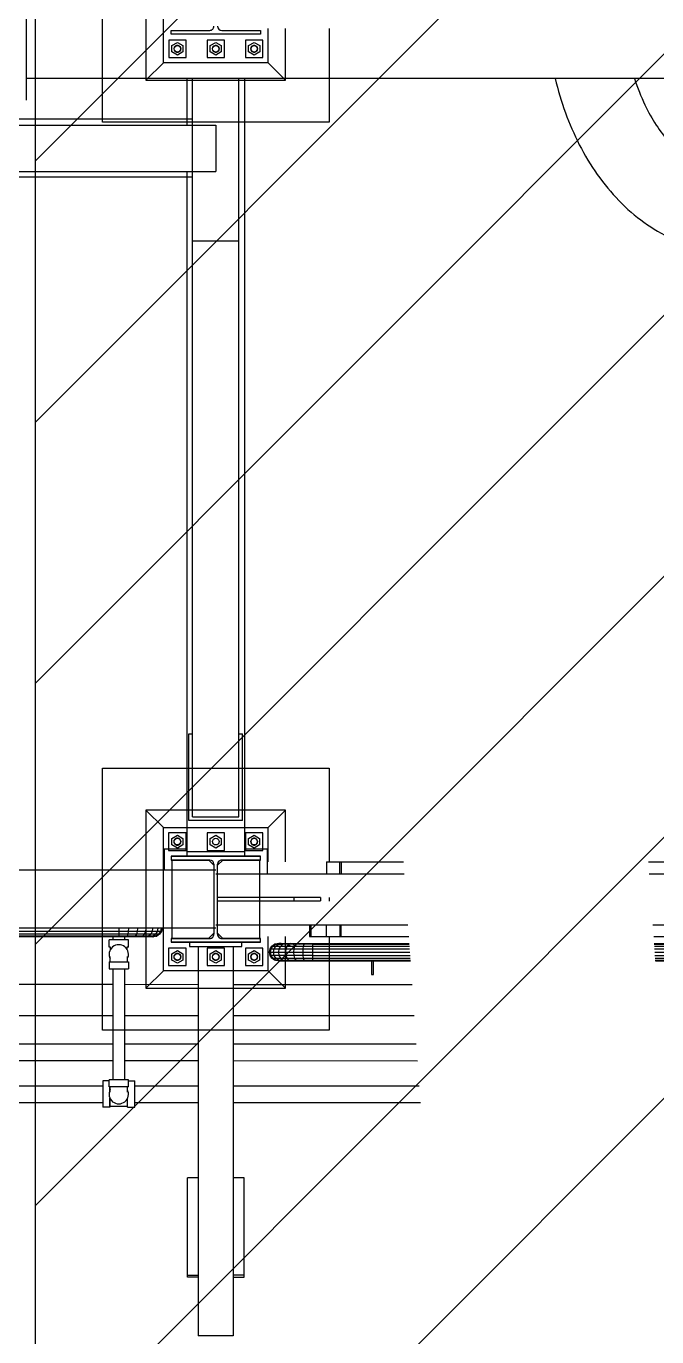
# Model space of a CAD drawing. Header units: metres. Extents: x 0 to 63075, y 0 to 44550.
# Drawn here: x 51953 to 52224, y 36669 to 37232 of the extents above; entities that cross this region are included whole.
import ezdxf

# ---------------------------------------------------------------- set-up
doc = ezdxf.new("R2010")
doc.units = ezdxf.units.M
doc.header["$LTSCALE"] = 75
for name, color, linetype in [('AI-Hatch mob', 7, 'Continuous'), ('GSB', 7, 'Continuous'), ('ML6', 1, 'Continuous'), ('SDM', 7, 'Continuous'), ('SL1', 8, 'Continuous')]:
    doc.layers.add(name, color=color, linetype=linetype)

# ---------------------------------------------------------------- blocks, each defined once
blk = doc.blocks.new('A$C6bae614f')
at = {"layer": 'SL1'}
for p, q in [((360344.7, 22479.7), (360344.7, 23229.7)), ((360469.7, 23109.7), (360469.7, 22599.7)), ((360519.7, 22649.7), (360519.7, 23059.7)), ((360126.3, 22885.6), (360126.3, 22542.7)), ((360541.7, 22731.7), (360541.7, 22742.4)), ((360541.7, 22742.4), (360652.4, 22742.4)), ((360686.9, 22742.4), (360797.7, 22742.4)), ((360797.7, 22742.4), (360797.7, 22731.7)), ((360819.7, 22649.7), (360819.7, 22747.7)), ((360869.7, 22599.7), (360869.7, 22747.7)), ((360994.7, 22747.7), (360994.7, 22479.7)), ((360584.7, 22714.7), (360534.7, 22714.7)), ((360534.7, 22714.7), (360534.7, 22664.7)), ((360797.7, 22731.7), (360541.7, 22731.7)), ((360543.9, 22698.8), (360559.7, 22708)), ((360559.7, 22708), (360575.5, 22698.8)), ((360584.7, 22664.7), (360584.7, 22714.7)), ((360644.7, 22714.7), (360644.7, 22664.7)), ((360694.7, 22714.7), (360644.7, 22714.7)), ((360653.9, 22698.8), (360669.7, 22707.9)), ((360669.7, 22707.9), (360685.5, 22698.8)), ((360694.7, 22664.7), (360694.7, 22714.7)), ((360754.7, 22714.7), (360754.7, 22664.7)), ((360804.7, 22714.7), (360754.7, 22714.7)), ((360763.9, 22698.8), (360779.7, 22707.9)), ((360779.7, 22707.9), (360795.5, 22698.8)), ((360804.7, 22664.7), (360804.7, 22714.7)), ((360534.7, 22664.7), (360584.7, 22664.7)), ((360543.9, 22680.6), (360543.9, 22698.8)), ((360559.7, 22671.4), (360543.9, 22680.6)), ((360550.7, 22694), (360549.8, 22689.7)), ((360549.8, 22689.7), (360550.7, 22685.4)), ((360553.5, 22697.4), (360550.7, 22694)), ((360550.7, 22685.4), (360553.5, 22681.9)), ((360557.5, 22699.4), (360553.5, 22697.4)), ((360553.5, 22681.9), (360557.5, 22680)), ((360561.9, 22699.4), (360557.5, 22699.4)), ((360557.5, 22680), (360561.9, 22680)), ((360575.5, 22680.6), (360559.7, 22671.4)), ((360565.9, 22697.4), (360561.9, 22699.4)), ((360561.9, 22680), (360565.9, 22681.9)), ((360568.6, 22694), (360565.9, 22697.4)), ((360565.9, 22681.9), (360568.6, 22685.4)), ((360569.6, 22689.7), (360568.6, 22694)), ((360568.6, 22685.4), (360569.6, 22689.7)), ((360575.5, 22698.8), (360575.5, 22680.6)), ((360644.7, 22664.7), (360694.7, 22664.7)), ((360653.9, 22680.6), (360653.9, 22698.8)), ((360669.7, 22671.4), (360653.9, 22680.6)), ((360660.7, 22694), (360659.8, 22689.7)), ((360659.8, 22689.7), (360660.7, 22685.4)), ((360663.5, 22697.4), (360660.7, 22694)), ((360660.7, 22685.4), (360663.5, 22681.9)), ((360667.5, 22699.4), (360663.5, 22697.4)), ((360663.5, 22681.9), (360667.5, 22680)), ((360671.9, 22699.4), (360667.5, 22699.4)), ((360667.5, 22680), (360671.9, 22680)), ((360685.5, 22680.6), (360669.7, 22671.4)), ((360675.9, 22697.4), (360671.9, 22699.4)), ((360671.9, 22680), (360675.9, 22681.9)), ((360678.6, 22694), (360675.9, 22697.4)), ((360675.9, 22681.9), (360678.6, 22685.4)), ((360679.6, 22689.7), (360678.6, 22694)), ((360678.6, 22685.4), (360679.6, 22689.7)), ((360685.5, 22698.8), (360685.5, 22680.6)), ((360754.7, 22664.7), (360804.7, 22664.7)), ((360763.9, 22680.6), (360763.9, 22698.8)), ((360779.7, 22671.4), (360763.9, 22680.6)), ((360770.7, 22694), (360769.8, 22689.7)), ((360769.8, 22689.7), (360770.7, 22685.4)), ((360773.5, 22697.4), (360770.7, 22694)), ((360770.7, 22685.4), (360773.5, 22681.9)), ((360777.5, 22699.4), (360773.5, 22697.4)), ((360773.5, 22681.9), (360777.5, 22680)), ((360781.9, 22699.4), (360777.5, 22699.4)), ((360777.5, 22680), (360781.9, 22680)), ((360795.5, 22680.6), (360779.7, 22671.4)), ((360785.9, 22697.4), (360781.9, 22699.4)), ((360781.9, 22680), (360785.9, 22681.9)), ((360788.6, 22694), (360785.9, 22697.4)), ((360785.9, 22681.9), (360788.6, 22685.4)), ((360789.6, 22689.7), (360788.6, 22694)), ((360788.6, 22685.4), (360789.6, 22689.7)), ((360795.5, 22698.8), (360795.5, 22680.6)), ((360469.7, 22599.7), (360519.7, 22649.7)), ((360819.7, 22649.7), (360519.7, 22649.7)), ((360819.7, 22649.7), (360869.7, 22599.7)), ((363044.5, 22604.5), (360126.3, 22604.6)), ((360469.7, 22599.7), (360869.7, 22599.7)), ((360586.7, 22604.6), (360586.7, 22471.2)), ((360603.1, 20490.5), (360603.2, 22604.6)), ((360736.1, 20490.5), (360736.2, 22604.6)), ((360752.6, 20377.7), (360752.7, 22604.6)), ((360603.2, 22487.7), (357234.7, 22487.8)), ((360994.7, 22479.7), (360344.7, 22479.7)), ((357069.7, 22471.3), (360669.7, 22471.2)), ((360669.7, 22471.2), (360669.7, 22338.2)), ((357069.7, 22338.3), (360669.7, 22338.2)), ((360586.7, 22338.2), (360586.6, 20377.7)), ((360603.2, 22321.7), (357234.7, 22321.8)), ((360736.2, 22138.7), (360603.2, 22138.7)), ((360592.6, 20728.8), (360603.1, 20728.8)), ((360592.6, 20480.5), (360592.6, 20728.8)), ((360736.1, 20728.8), (360746.6, 20728.8)), ((360746.6, 20480.5), (360746.6, 20728.8)), ((360344.6, 20629.7), (360994.6, 20629.7)), ((360344.6, 19879.7), (360344.6, 20629.7)), ((360994.6, 20629.7), (360994.6, 20361.7)), ((360469.6, 20509.7), (360469.6, 19999.7)), ((360869.6, 20509.7), (360469.6, 20509.7)), ((360469.6, 20509.7), (360519.6, 20459.7)), ((360603.1, 20490.5), (360736.1, 20490.5)), ((360819.6, 20459.7), (360869.6, 20509.7)), ((360869.6, 20361.7), (360869.6, 20509.7)), ((360519.6, 20049.7), (360519.6, 20459.7)), ((360519.6, 20459.7), (360819.6, 20459.7)), ((360746.6, 20480.5), (360592.6, 20480.5)), ((360819.6, 20361.7), (360819.6, 20459.7)), ((360534.6, 20444.7), (360534.6, 20394.7)), ((360584.6, 20444.7), (360534.6, 20444.7)), ((360543.8, 20428.8), (360559.6, 20438)), ((360543.8, 20410.6), (360543.8, 20428.8)), ((360550.7, 20424), (360549.7, 20419.7)), ((360549.7, 20419.7), (360550.7, 20415.4)), ((360553.4, 20427.4), (360550.7, 20424)), ((360550.7, 20415.4), (360553.4, 20411.9)), ((360557.4, 20429.4), (360553.4, 20427.4)), ((360561.8, 20429.4), (360557.4, 20429.4)), ((360559.6, 20438), (360575.4, 20428.8)), ((360565.8, 20427.4), (360561.8, 20429.4)), ((360568.5, 20424), (360565.8, 20427.4)), ((360565.8, 20411.9), (360568.5, 20415.4)), ((360569.5, 20419.7), (360568.5, 20424)), ((360568.5, 20415.4), (360569.5, 20419.7)), ((360575.4, 20428.8), (360575.4, 20410.6)), ((360584.6, 20394.7), (360584.6, 20444.7)), ((360644.6, 20444.7), (360644.6, 20394.7)), ((360694.6, 20444.7), (360644.6, 20444.7)), ((360653.8, 20428.8), (360669.6, 20437.9)), ((360653.8, 20410.6), (360653.8, 20428.8)), ((360669.6, 20437.9), (360685.4, 20428.8)), ((360685.4, 20428.8), (360685.4, 20410.6)), ((360694.6, 20394.7), (360694.6, 20444.7)), ((360754.6, 20444.7), (360754.6, 20394.7)), ((360804.6, 20444.7), (360754.6, 20444.7)), ((360763.8, 20428.8), (360779.6, 20437.9)), ((360763.8, 20410.6), (360763.8, 20428.8)), ((360770.7, 20424), (360769.7, 20419.7)), ((360769.7, 20419.7), (360770.7, 20415.4)), ((360773.4, 20427.4), (360770.7, 20424)), ((360770.7, 20415.4), (360773.4, 20411.9)), ((360777.4, 20429.4), (360773.4, 20427.4)), ((360781.8, 20429.4), (360777.4, 20429.4)), ((360779.6, 20437.9), (360795.4, 20428.8)), ((360785.8, 20427.4), (360781.8, 20429.4)), ((360788.5, 20424), (360785.8, 20427.4)), ((360785.8, 20411.9), (360788.5, 20415.4)), ((360789.5, 20419.7), (360788.5, 20424)), ((360788.5, 20415.4), (360789.5, 20419.7)), ((360795.4, 20428.8), (360795.4, 20410.6)), ((360804.6, 20394.7), (360804.6, 20444.7)), ((360586.6, 20397.7), (360521.6, 20397.7)), ((360521.6, 20397.7), (360521.6, 20337.7)), ((360534.6, 20394.7), (360584.6, 20394.7)), ((360541.6, 20377.7), (360797.6, 20377.7)), ((360541.6, 20377.7), (360541.6, 20367)), ((360797.6, 20377.7), (360541.6, 20377.7)), ((360559.6, 20401.4), (360543.8, 20410.6)), ((360553.4, 20411.9), (360557.4, 20410)), ((360557.4, 20410), (360561.8, 20410)), ((360575.4, 20410.6), (360559.6, 20401.4)), ((360561.8, 20410), (360565.8, 20411.9)), ((360752.6, 20390.2), (360586.6, 20390.2)), ((360644.6, 20394.7), (360694.6, 20394.7)), ((360669.6, 20401.4), (360653.8, 20410.6)), ((360685.4, 20410.6), (360669.6, 20401.4)), ((360817.6, 20397.7), (360752.6, 20397.7)), ((360754.6, 20394.7), (360804.6, 20394.7)), ((360779.6, 20401.4), (360763.8, 20410.6)), ((360773.4, 20411.9), (360777.4, 20410)), ((360777.4, 20410), (360781.8, 20410)), ((360795.4, 20410.6), (360779.6, 20401.4)), ((360781.8, 20410), (360785.8, 20411.9)), ((360797.6, 20367), (360797.6, 20377.7)), ((360817.6, 20327.7), (360817.6, 20397.7)), ((360669.6, 20337.7), (355000.5, 20337.9)), ((360652.4, 20367), (360541.6, 20367)), ((360541.6, 20367), (360652.4, 20367)), ((360544.3, 20142.4), (360544.4, 20367)), ((360664.4, 20352), (360649.4, 20367)), ((360664.4, 20355), (360664.3, 20154.4)), ((360674.8, 20154.4), (360674.9, 20355)), ((360689.9, 20367), (360674.9, 20352)), ((360797.6, 20367), (360686.9, 20367)), ((360686.9, 20367), (360797.6, 20367)), ((360794.9, 20367), (360794.8, 20142.4)), ((360987.1, 20361.7), (361207.5, 20361.7)), ((360987.1, 20361.7), (360987.1, 20327.7)), ((361025.5, 20327.7), (361025.5, 20361.7)), ((361029.4, 20361.7), (361029.4, 20327.7)), ((361909.6, 20361.6), (362818.6, 20361.6)), ((360669.6, 20327.7), (361209.9, 20327.7)), ((361912, 20327.6), (362818.6, 20327.6)), ((360969.7, 20259.4), (360674.9, 20259.4)), ((360674.9, 20249.9), (360969.7, 20249.9)), ((360819.6, 20259.4), (360819.6, 20259.7)), ((360819.6, 20249.7), (360819.6, 20249.9)), ((360869.6, 20259.4), (360869.6, 20259.7)), ((360869.6, 20249.7), (360869.6, 20249.9)), ((360893.4, 20259.4), (360893.4, 20249.9)), ((360969.7, 20259.4), (360969.7, 20249.9)), ((360994.6, 20259.7), (360994.6, 20249.7)), ((360391.5, 20162.4), (354776.1, 20162.5)), ((360391.5, 20154.4), (354776.1, 20154.6)), ((360669.6, 20171.7), (354897.2, 20171.9)), ((360391.5, 20171.7), (360391.5, 20162.4)), ((360418.8, 20162.4), (360391.5, 20162.4)), ((360391.5, 20162.4), (360391.5, 20149.2)), ((360417.6, 20154.4), (360391.5, 20154.4)), ((360417.6, 20154.4), (360415.8, 20149.2)), ((360418.8, 20162.4), (360417.6, 20154.4)), ((360442.4, 20154.4), (360417.6, 20154.4)), ((360419.2, 20171.7), (360418.8, 20162.4)), ((360444.7, 20162.4), (360418.8, 20162.4)), ((360442.4, 20154.4), (360438.9, 20149.2)), ((360444.7, 20162.4), (360442.4, 20154.4)), ((360464.6, 20154.4), (360442.4, 20154.4)), ((360445.5, 20171.7), (360444.7, 20162.4)), ((360467.9, 20162.4), (360444.7, 20162.4)), ((360464.6, 20154.4), (360459.7, 20149.2)), ((360467.9, 20162.4), (360464.6, 20154.4)), ((360483.2, 20154.4), (360464.6, 20154.4)), ((360469, 20171.7), (360467.9, 20162.4)), ((360511, 20162.4), (360467.9, 20162.4)), ((360483.2, 20154.4), (360477, 20149.2)), ((360487.3, 20162.4), (360483.2, 20154.4)), ((360497.1, 20154.4), (360483.2, 20154.4)), ((360488.7, 20171.7), (360487.3, 20162.4)), ((360497.1, 20154.4), (360490, 20149.2)), ((360501.9, 20162.4), (360497.1, 20154.4)), ((360505.8, 20154.4), (360497.1, 20154.4)), ((360505.8, 20154.4), (360498.1, 20149.2)), ((360508.7, 20154.4), (360500.8, 20149.2)), ((360503.6, 20171.7), (360501.9, 20162.4)), ((360511, 20162.4), (360505.8, 20154.4)), ((360505.8, 20154.4), (360508.7, 20154.4)), ((360514, 20162.4), (360508.7, 20154.4)), ((360512.8, 20171.7), (360511, 20162.4)), ((360511, 20162.4), (360514, 20162.4)), ((360515.9, 20171.7), (360514, 20162.4)), ((360664.3, 20157.4), (360649.3, 20142.4)), ((360669.6, 20181.7), (361220.2, 20181.7)), ((360689.8, 20142.4), (360674.8, 20157.4)), ((360938, 20181.7), (360938, 20147.7)), ((360943, 20147.7), (360943, 20181.7)), ((360987.1, 20147.7), (360987.1, 20181.7)), ((361025.5, 20181.7), (361025.5, 20147.7)), ((361029.4, 20147.7), (361029.4, 20181.7)), ((361922.3, 20181.6), (362853.1, 20181.6)), ((360391.5, 20149.2), (354776.1, 20149.3)), ((360391.5, 20147.3), (354776.1, 20147.5)), ((360419.4, 20138.1), (360363.8, 20138.1)), ((360363.8, 20117.5), (360363.8, 20138.1)), ((360368.3, 20117.5), (360363.8, 20117.5)), ((360367, 20117.5), (360367, 20109.6)), ((360374.9, 20147.3), (360374.9, 20138.1)), ((360391.5, 20149.2), (360391.5, 20147.3)), ((360415.8, 20149.2), (360391.5, 20149.2)), ((360413.7, 20147.3), (360391.5, 20147.3)), ((360408.3, 20147.3), (360408.3, 20138.1)), ((360415.8, 20149.2), (360413.7, 20147.3)), ((360434.9, 20147.3), (360413.7, 20147.3)), ((360419.4, 20117.5), (360414.9, 20117.5)), ((360438.9, 20149.2), (360415.8, 20149.2)), ((360416.2, 20109.6), (360416.2, 20117.5)), ((360419.4, 20117.5), (360419.4, 20138.1)), ((360438.9, 20149.2), (360434.9, 20147.3)), ((360453.8, 20147.3), (360434.9, 20147.3)), ((360459.7, 20149.2), (360438.9, 20149.2)), ((360459.7, 20149.2), (360453.8, 20147.3)), ((360481.6, 20147.3), (360453.8, 20147.3)), ((360477, 20149.2), (360459.7, 20149.2)), ((360477, 20149.2), (360469.7, 20147.3)), ((360490, 20149.2), (360477, 20149.2)), ((360490, 20149.2), (360481.6, 20147.3)), ((360489, 20147.3), (360481.6, 20147.3)), ((360498.1, 20149.2), (360489, 20147.3)), ((360489, 20147.3), (360491.5, 20147.3)), ((360498.1, 20149.2), (360490, 20149.2)), ((360500.8, 20149.2), (360491.5, 20147.3)), ((360498.1, 20149.2), (360500.8, 20149.2)), ((360534.6, 20114.7), (360534.6, 20064.7)), ((360584.6, 20114.7), (360534.6, 20114.7)), ((360541.6, 20142.4), (360652.3, 20142.4)), ((360652.3, 20142.4), (360541.6, 20142.4)), ((360541.6, 20142.4), (360541.6, 20131.7)), ((360797.6, 20131.7), (360541.6, 20131.7)), ((360541.6, 20131.7), (360797.6, 20131.7)), ((360584.6, 20064.7), (360584.6, 20114.7)), ((360594.6, 20131.7), (360594.6, 20119.2)), ((360594.6, 20119.2), (360744.6, 20119.2)), ((360619.6, 20119.2), (360619.6, 19004.7)), ((360644.6, 20114.7), (360644.6, 20064.7)), ((360694.6, 20114.7), (360644.6, 20114.7)), ((360686.8, 20142.4), (360797.6, 20142.4)), ((360797.6, 20142.4), (360686.8, 20142.4)), ((360694.6, 20064.7), (360694.6, 20114.7)), ((360719.6, 20119.2), (360719.6, 19004.7)), ((360744.6, 20119.2), (360744.6, 20131.7)), ((360754.6, 20114.7), (360754.6, 20064.7)), ((360804.6, 20114.7), (360754.6, 20114.7)), ((360797.6, 20131.7), (360797.6, 20142.4)), ((360804.6, 20064.7), (360804.6, 20114.7)), ((360819.6, 20049.7), (360819.6, 20147.7)), ((360823.2, 20103.2), (360825.1, 20112.5)), ((360825.1, 20112.5), (360830.3, 20120.4)), ((360828.1, 20112.5), (360825.1, 20112.5)), ((360826.3, 20103.2), (360828.1, 20112.5)), ((360828.1, 20112.5), (360833.3, 20120.4)), ((360828.1, 20112.5), (360837.2, 20112.5)), ((360830.3, 20120.4), (360838.3, 20125.7)), ((360833.3, 20120.4), (360830.3, 20120.4)), ((360833.3, 20120.4), (360841, 20125.7)), ((360833.3, 20120.4), (360842, 20120.4)), ((360835.5, 20103.2), (360837.2, 20112.5)), ((360837.2, 20112.5), (360842, 20120.4)), ((360837.2, 20112.5), (360947.6, 20112.5)), ((360838.3, 20125.7), (360847.6, 20127.6)), ((360841, 20125.7), (360838.3, 20125.7)), ((360850.1, 20127.6), (360841, 20125.7)), ((360841, 20125.7), (360849.1, 20125.7)), ((360842, 20120.4), (360849.1, 20125.7)), ((360842, 20120.4), (360947.6, 20120.4)), ((360847.6, 20127.6), (360848.9, 20127.3)), ((360849.1, 20125.7), (360857.5, 20127.6)), ((360849.1, 20125.7), (360862.1, 20125.7)), ((360857.5, 20127.6), (360850.1, 20127.6)), ((360850.3, 20103.2), (360851.8, 20112.5)), ((360851.8, 20112.5), (360855.9, 20120.4)), ((360855.9, 20120.4), (360862.1, 20125.7)), ((360857.5, 20127.6), (360947.6, 20127.6)), ((360862.1, 20125.7), (360869.4, 20127.6)), ((360947.6, 20125.7), (360862.1, 20125.7)), ((360865.9, 20125.7), (360863.9, 20126.2)), ((360869.4, 20127.6), (360876.7, 20125.7)), ((360869.6, 19999.7), (360869.6, 20147.7)), ((360870, 20103.2), (360871.2, 20112.5)), ((360871.2, 20112.5), (360874.5, 20120.4)), ((360874.5, 20120.4), (360879.4, 20125.7)), ((360882.9, 20120.4), (360878.2, 20124.4)), ((360885.2, 20127.6), (360879.4, 20125.7)), ((360891.1, 20125.7), (360896, 20120.4)), ((360893.6, 20103.2), (360894.4, 20112.5)), ((360894.4, 20112.5), (360896.7, 20120.4)), ((360900.2, 20125.7), (360896.7, 20120.4)), ((360900.2, 20125.7), (360904.2, 20127.6)), ((360904.2, 20127.6), (360908.3, 20125.7)), ((360919.9, 20103.2), (360920.3, 20112.5)), ((360920.3, 20112.5), (360921.5, 20120.4)), ((360921.5, 20120.4), (360923.3, 20125.7)), ((360925.3, 20127.6), (360923.3, 20125.7)), ((360938, 20147.7), (361222.6, 20147.7)), ((360947.6, 20127.6), (361224, 20127.6)), ((360947.6, 20125.7), (360947.6, 20127.6)), ((360947.6, 20125.7), (361224.1, 20125.7)), ((360947.6, 20080.6), (360947.6, 20125.7)), ((360947.6, 20120.4), (361224.5, 20120.4)), ((360947.6, 20112.5), (361225.1, 20112.5)), ((360994.6, 20147.7), (360994.6, 19879.7)), ((362939.7, 20147.6), (361924.7, 20147.6)), ((361926.1, 20127.6), (363043, 20127.5)), ((361926.2, 20125.7), (363043, 20125.7)), ((361926.6, 20120.4), (363043, 20120.4)), ((361927.2, 20112.5), (363043, 20112.5)), ((360363.8, 20075.9), (360419.4, 20075.9)), ((360363.8, 20075.9), (360363.8, 20055.3)), ((360367, 20075.9), (360367, 20091.2)), ((360416.2, 20091.2), (360416.2, 20075.9)), ((360419.4, 20075.9), (360419.4, 20055.3)), ((360543.8, 20098.8), (360559.6, 20108)), ((360543.8, 20080.6), (360543.8, 20098.8)), ((360559.6, 20071.4), (360543.8, 20080.6)), ((360550.7, 20094), (360549.7, 20089.7)), ((360549.7, 20089.7), (360550.7, 20085.4)), ((360553.4, 20097.4), (360550.7, 20094)), ((360550.7, 20085.4), (360553.4, 20081.9)), ((360557.4, 20099.4), (360553.4, 20097.4)), ((360553.4, 20081.9), (360557.4, 20080)), ((360561.8, 20099.4), (360557.4, 20099.4)), ((360557.4, 20080), (360561.8, 20080)), ((360559.6, 20108), (360575.4, 20098.8)), ((360575.4, 20080.6), (360559.6, 20071.4)), ((360565.8, 20097.4), (360561.8, 20099.4)), ((360561.8, 20080), (360565.8, 20081.9)), ((360568.5, 20094), (360565.8, 20097.4)), ((360565.8, 20081.9), (360568.5, 20085.4)), ((360569.5, 20089.7), (360568.5, 20094)), ((360568.5, 20085.4), (360569.5, 20089.7)), ((360575.4, 20098.8), (360575.4, 20080.6)), ((360653.8, 20098.8), (360669.6, 20107.9)), ((360653.8, 20080.6), (360653.8, 20098.8)), ((360669.6, 20071.4), (360653.8, 20080.6)), ((360660.7, 20094), (360659.7, 20089.7)), ((360659.7, 20089.7), (360660.7, 20085.4)), ((360663.4, 20097.4), (360660.7, 20094)), ((360660.7, 20085.4), (360663.4, 20081.9)), ((360667.4, 20099.4), (360663.4, 20097.4)), ((360663.4, 20081.9), (360667.4, 20080)), ((360671.8, 20099.4), (360667.4, 20099.4)), ((360667.4, 20080), (360671.8, 20080)), ((360669.6, 20107.9), (360685.4, 20098.8)), ((360685.4, 20080.6), (360669.6, 20071.4)), ((360675.8, 20097.4), (360671.8, 20099.4)), ((360671.8, 20080), (360675.8, 20081.9)), ((360678.5, 20094), (360675.8, 20097.4)), ((360675.8, 20081.9), (360678.5, 20085.4)), ((360679.5, 20089.7), (360678.5, 20094)), ((360678.5, 20085.4), (360679.5, 20089.7)), ((360685.4, 20098.8), (360685.4, 20080.6)), ((360763.8, 20098.8), (360779.6, 20107.9)), ((360763.8, 20080.6), (360763.8, 20098.8)), ((360779.6, 20071.4), (360763.8, 20080.6)), ((360770.7, 20094), (360769.7, 20089.7)), ((360769.7, 20089.7), (360770.7, 20085.4)), ((360773.4, 20097.4), (360770.7, 20094)), ((360770.7, 20085.4), (360773.4, 20081.9)), ((360777.4, 20099.4), (360773.4, 20097.4)), ((360773.4, 20081.9), (360777.4, 20080)), ((360781.8, 20099.4), (360777.4, 20099.4)), ((360777.4, 20080), (360781.8, 20080)), ((360779.6, 20107.9), (360795.4, 20098.8)), ((360795.4, 20080.6), (360779.6, 20071.4)), ((360785.8, 20097.4), (360781.8, 20099.4)), ((360781.8, 20080), (360785.8, 20081.9)), ((360788.5, 20094), (360785.8, 20097.4)), ((360785.8, 20081.9), (360788.5, 20085.4)), ((360789.5, 20089.7), (360788.5, 20094)), ((360788.5, 20085.4), (360789.5, 20089.7)), ((360795.4, 20098.8), (360795.4, 20080.6)), ((360826.3, 20103.2), (360823.2, 20103.2)), ((360825.1, 20093.8), (360823.2, 20103.2)), ((360830.3, 20085.9), (360825.1, 20093.8)), ((360828.1, 20093.8), (360825.1, 20093.8)), ((360826.3, 20103.2), (360835.5, 20103.2)), ((360828.1, 20093.8), (360826.3, 20103.2)), ((360833.3, 20085.9), (360828.1, 20093.8)), ((360837.2, 20093.8), (360828.1, 20093.8)), ((360833.3, 20085.9), (360830.3, 20085.9)), ((360838.3, 20080.6), (360830.3, 20085.9)), ((360833.3, 20085.9), (360842, 20085.9)), ((360841, 20080.6), (360833.3, 20085.9)), ((360837.2, 20093.8), (360835.5, 20103.2)), ((360835.5, 20103.2), (360850.3, 20103.2)), ((360842, 20085.9), (360837.2, 20093.8)), ((360947.6, 20093.8), (360837.2, 20093.8)), ((360847.6, 20078.8), (360838.3, 20080.6)), ((360841, 20080.6), (360838.3, 20080.6)), ((360841, 20080.6), (360849.1, 20080.6)), ((360850.1, 20078.8), (360841, 20080.6)), ((360849.1, 20080.6), (360842, 20085.9)), ((360842, 20085.9), (360947.6, 20085.9)), ((360850.1, 20078.8), (360847.6, 20078.8)), ((360849.1, 20080.6), (360862.1, 20080.6)), ((360857.5, 20078.8), (360849.1, 20080.6)), ((360850.1, 20078.8), (360857.5, 20078.8)), ((360850.3, 20103.2), (360947.6, 20103.2)), ((360851.8, 20093.8), (360850.3, 20103.2)), ((360855.9, 20085.9), (360851.8, 20093.8)), ((360862.1, 20080.6), (360855.9, 20085.9)), ((360857.5, 20078.8), (360947.6, 20078.8)), ((360862.1, 20080.6), (360879.4, 20080.6)), ((360869.4, 20078.8), (360862.1, 20080.6)), ((360871.2, 20093.8), (360870, 20103.2)), ((360874.5, 20085.9), (360871.2, 20093.8)), ((360879.4, 20080.6), (360874.5, 20085.9)), ((360885.2, 20078.8), (360879.4, 20080.6)), ((360879.4, 20080.6), (360947.6, 20080.6)), ((360894.4, 20093.8), (360893.6, 20103.2)), ((360896.7, 20085.9), (360894.4, 20093.8)), ((360900.2, 20080.6), (360896.7, 20085.9)), ((360904.2, 20078.8), (360900.2, 20080.6)), ((360920.3, 20093.8), (360919.9, 20103.2)), ((360921.5, 20085.9), (360920.3, 20093.8)), ((360923.3, 20080.6), (360921.5, 20085.9)), ((360925.3, 20078.8), (360923.3, 20080.6)), ((360947.6, 20103.2), (361225.7, 20103.2)), ((360947.6, 20093.8), (361226.4, 20093.8)), ((360947.6, 20085.9), (361226.9, 20085.9)), ((360947.6, 20078.8), (360947.6, 20080.6)), ((360947.6, 20080.6), (361227.3, 20080.6)), ((360947.6, 20078.8), (361227.4, 20078.8)), ((361115.8, 20078.8), (361115.8, 20039.7)), ((361122.2, 20039.7), (361122.2, 20078.8)), ((361927.8, 20103.2), (364983.1, 20103.1)), ((361928.5, 20093.8), (364983.1, 20093.7)), ((361929, 20085.9), (364983.1, 20085.8)), ((361929.4, 20080.6), (364983.1, 20080.5)), ((361929.5, 20078.8), (364983.1, 20078.7)), ((360363.8, 20055.3), (360419.4, 20055.3)), ((360374.9, 20055.3), (360374.9, 19738.1)), ((360408.3, 20055.3), (360408.3, 19738.1)), ((360469.6, 19999.7), (360519.6, 20049.7)), ((360819.6, 20049.7), (360519.6, 20049.7)), ((360534.6, 20064.7), (360584.6, 20064.7)), ((360644.6, 20064.7), (360694.6, 20064.7)), ((360754.6, 20064.7), (360804.6, 20064.7)), ((360819.6, 20049.7), (360869.6, 19999.7)), ((361115.8, 20039.7), (361122.2, 20039.7)), ((354561, 20011.3), (360374.9, 20011.2)), ((360408.3, 20011.2), (360619.6, 20011.1)), ((360469.6, 19999.7), (360869.6, 19999.7)), ((360719.6, 20011.1), (361232.2, 20011.1)), ((354561, 19922.4), (360374.9, 19922.3)), ((360408.3, 19922.3), (360619.6, 19922.2)), ((360719.6, 19922.2), (361238.5, 19922.2)), ((360994.6, 19879.7), (360344.6, 19879.7)), ((354561, 19841), (360374.9, 19840.8)), ((360408.3, 19840.8), (360619.6, 19840.8)), ((360719.6, 19840.8), (361244.2, 19840.8)), ((354561, 19792.8), (360374.9, 19792.6)), ((360408.3, 19792.6), (360619.6, 19792.6)), ((360719.6, 19792.6), (361247.6, 19792.5)), ((360419.4, 19738.1), (360363.8, 19738.1)), ((360363.8, 19717.5), (360363.8, 19738.1)), ((360419.4, 19717.5), (360419.4, 19738.1)), ((354590.3, 19721), (360345.6, 19720.8)), ((360345.6, 19734.4), (360345.6, 19659)), ((360363.8, 19734.4), (360345.6, 19734.4)), ((360419.4, 19717.5), (360363.8, 19717.5)), ((360366.2, 19708.1), (360366.2, 19717.5)), ((360366.2, 19717.5), (360366.2, 19708.1)), ((360366.9, 19702.2), (360366.9, 19717.5)), ((360416.2, 19717.5), (360416.2, 19702.2)), ((360416.9, 19708.1), (360416.9, 19717.5)), ((360419.4, 19734.4), (360437.6, 19734.4)), ((360437.6, 19659), (360437.6, 19734.4)), ((360437.6, 19720.8), (360619.6, 19720.8)), ((360719.6, 19720.8), (361252.6, 19720.8)), ((354590.3, 19672.8), (360345.6, 19672.6)), ((360366.2, 19662.2), (360366.2, 19685.3)), ((360366.2, 19685.3), (360366.2, 19659)), ((360366.2, 19662.2), (360416.9, 19662.2)), ((360416.9, 19659), (360416.9, 19685.3)), ((360437.6, 19672.6), (360619.6, 19672.6)), ((360719.6, 19672.6), (361256, 19672.5)), ((360366.2, 19659), (360345.6, 19659)), ((360416.9, 19659), (360437.6, 19659)), ((360619.6, 19457.6), (360588.4, 19457.6)), ((360588.4, 19173), (360588.4, 19457.6)), ((360750.8, 19457.5), (360719.6, 19457.5)), ((360750.8, 19173), (360750.8, 19457.5)), ((360588.4, 19178.6), (360619.6, 19178.6)), ((360750.8, 19178.6), (360719.6, 19178.6)), ((360619.6, 19173), (360588.4, 19173)), ((360719.6, 19173), (360750.8, 19173)), ((360719.6, 19004.7), (360619.6, 19004.7))]:
    blk.add_line(p, q, dxfattribs=at)
for centre in [(360559.7, 22689.7), (360669.7, 22689.7), (360779.7, 22689.7), (360559.6, 20419.7), (360669.6, 20419.7), (360779.6, 20419.7), (360559.6, 20089.7), (360669.6, 20089.7), (360779.6, 20089.7)]:
    blk.add_circle(centre, 9.5, dxfattribs=at)
for centre, radius, start, end in [((360652.4, 22754.4), 12, 269.9961, 359.9981), ((360686.9, 22754.4), 12, 179.9981, 269.9961), ((360652.4, 20355), 12, 359.9981, 89.9961), ((360652.4, 20355), 12, 359.9981, 89.9981), ((360686.9, 20355), 12, 89.9961, 179.9981), ((360686.9, 20355), 12, 89.9981, 179.9981), ((360652.3, 20154.4), 12, 269.9961, 359.9981), ((360652.3, 20154.4), 12, 269.9981, 359.9981), ((360686.8, 20154.4), 12, 179.9981, 269.9961), ((360686.8, 20154.4), 12, 179.9981, 269.9981), ((360391.6, 20096.7), 27.8, 332.3538, 207.6424), ((360391.6, 19696.7), 27.8, 152.3538, 27.6425)]:
    blk.add_arc(centre, radius, start, end, dxfattribs=at)
for points, knots in [([(361642.6, 22604.6), (361658.4, 22537.7), (361681.5, 22473.7), (361711.6, 22415.1), (361742.4, 22355.1), (361780.6, 22300.8), (361825.2, 22254.9), (361869.9, 22209), (361921.2, 22171.6), (361977.2, 22145.8), (361996.8, 22136.8), (362017, 22129.2), (362037.6, 22123.2)], [5.033722, 5.033722, 5.033722, 5.033722, 5.340708, 5.340708, 5.340708, 5.654867, 5.654867, 5.654867, 5.969026, 5.969026, 5.969026, 6.078965, 6.078965, 6.078965, 6.078965]), ([(361869.8, 22604.6), (361878.3, 22578.1), (361888.3, 22552.8), (361899.5, 22529.3), (361919.3, 22487.9), (361942.9, 22451.9), (361968.5, 22422.5), (361994.7, 22392.5), (362022.9, 22369.6), (362051.1, 22353.8), (362054.9, 22351.7), (362058.7, 22349.7), (362062.4, 22347.9)], [5.1376166, 5.1376166, 5.1376166, 5.1376166, 5.3065434, 5.3065434, 5.3065434, 5.6027752, 5.6027752, 5.6027752, 5.9058905, 5.9058905, 5.9058905, 5.9464755, 5.9464755, 5.9464755, 5.9464755])]:
    blk.add_open_spline(points, degree=3, knots=knots, dxfattribs=at)
blk = doc.blocks.new('zw$15D4')
at = {"layer": 'ML6', "xscale": 0.2502808837766805, "yscale": 0.2502808837766805, "zscale": 0.2502808837766805}
blk.add_blockref('A$C6bae614f', (-85544.74, -3177.34), dxfattribs=at)

msp = doc.modelspace()

# ---------------------------------------------------------------- hatches: boundary and pattern name
at = {"layer": 'AI-Hatch mob'}
h = msp.add_hatch(dxfattribs=at)
h.set_pattern_fill('ANSI31', color=256, scale=25)
h.set_pattern_definition([(45, (-12666.46, -59.206), (-56.1266, 56.1266), [])])
h.paths.add_polyline_path([(52766.71, 38156.14), (51956.79, 38156.14), (51956.79, 36564.59), (52766.71, 36564.59)])

# ---------------------------------------------------------------- linework, layer by layer
at = {"layer": 'SDM'}
msp.add_lwpolyline([(51956.79, 38156.14), (52766.71, 38156.14), (52766.71, 36564.59), (51956.79, 36564.59)], close=True, dxfattribs=at)

# ---------------------------------------------------------------- block references
at = {"layer": 'GSB', "xscale": 0.6000000000000068, "yscale": 0.6000000000000068, "zscale": 0.6000000000000068}
msp.add_blockref('zw$15D4', (49200, 35721.63), dxfattribs=at)

doc.saveas('drawing.dxf')
